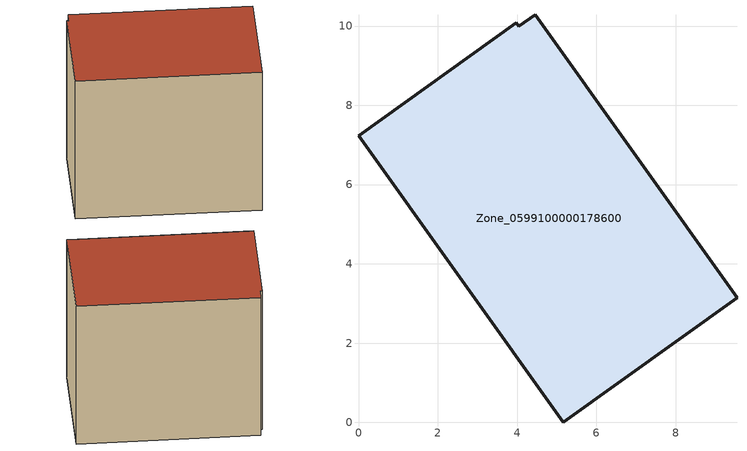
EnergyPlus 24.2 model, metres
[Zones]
Zone_0599100000178600
 floor ground (C_G): 4.46,10.29 9.55,3.14 5.16,0 0,7.23 3.99,10.08 4.04,9.99 z0
 wall outside (C_F): 5.16,0 9.55,3.14 4.46,10.29 4.04,9.99 3.99,10.08 0,7.23 5.16,0 z0:8.04
 roof outside (C_R): 9.55,3.14 4.46,10.29 4.04,9.99 3.99,10.08 0,7.23 5.16,0 z8.04
[BUILDING]
Pand.0599100000178600: North Axis=0; Terrain=City; Loads Convergence Tolerance Value=0.04; Temperature Convergence Tolerance Value=0.4; Solar Distribution=FullExterior; Maximum Number of Warmup Days=25; Minimum Number of Warmup Days=1
[Site:Location]
Rotterdam.The.Hague.AP_ZH_NLD Design_Conditions: Latitude=51.96; Longitude=4.45; Time Zone=1; Elevation=-4.5
[SITE:GROUNDTEMPERATURE:BUILDINGSURFACE]
18, 18, 18, 18, 18, 18, 18, 18, 18, 18, 18, 18
[MATERIAL] Thermal Absorptance=0.9; Solar Absorptance=0.7; Visible Absorptance=0.7
Name | Roughness | Thickness | Conductivity | Density | Specific Heat
G.TI.1975-1991 | MediumSmooth | 0.15 | 0.288461 | 540 | 1210
F.TI.1975-1991 | Rough | 0.3 | 0.230769 | 1920 | 840
R.TI.1975-1991 | MediumRough | 0.2 | 0.153846 | 1500 | 1000
[CONSTRUCTION]
C_G: G.TI.1975-1991
C_F: F.TI.1975-1991
C_R: R.TI.1975-1991
[ZONE]
Zone_0599100000178600: Type=1; Multiplier=1; Ceiling Height=Autocalculate; Volume=Autocalculate; Floor Area=autocalculate; Part of Total Floor Area=Yes
[ZONEINFILTRATION:DESIGNFLOWRATE]
Infil_Zone_0599100000178600: Zone or ZoneList or Space or SpaceList=Zone_0599100000178600; Schedule=AlwaysOn; Design Flow Rate Calculation Method=Flow/Area; Flow Rate per Floor Area=0.003; Constant Term Coefficient=1; Temperature Term Coefficient=0; Velocity Term Coefficient=0; Velocity Squared Term Coefficient=0
[HVACTEMPLATE:ZONE:IDEALLOADSAIRSYSTEM]
Zone_0599100000178600: Maximum Heating Supply Air Temperature=50; Minimum Cooling Supply Air Temperature=13; Maximum Heating Supply Air Humidity Ratio=0.0156; Minimum Cooling Supply Air Humidity Ratio=0.0077; Heating Limit=NoLimit; Cooling Limit=NoLimit; Dehumidification Control Type=ConstantSensibleHeatRatio; Cooling Sensible Heat Ratio=0.7; Dehumidification Setpoint=60; Humidification Control Type=None; Humidification Setpoint=30; Outdoor Air Method=None; Outdoor Air Flow Rate per Person=0.00944; Outdoor Air Flow Rate per Zone Floor Area=0; Outdoor Air Flow Rate per Zone=0; Demand Controlled Ventilation Type=None; Outdoor Air Economizer Type=NoEconomizer; Heat Recovery Type=None; Sensible Heat Recovery Effectiveness=0.7; Latent Heat Recovery Effectiveness=0.65
[ZONECONTROL:THERMOSTAT]
ThermostatControl_Zone_0599100000178600: Zone or ZoneList=Zone_0599100000178600; Control Type Schedule=DualSetpointControlType; Control 1=Thermostat_Zone_0599100000178600; Temperature Difference Between Cutout And Setpoint=0
[THERMOSTATSETPOINT:DUALSETPOINT]
Thermostat_Zone_0599100000178600: Heating Setpoint Temperature Schedule=HeatingSetpoint_Zone_0599100000178600; Cooling Setpoint Temperature Schedule=CoolingSetpoint_Zone_0599100000178600
[SCHEDULE:COMPACT]
HeatingSetpoint_Zone_0599100000178600: Through: 12/31, For: AllDays, Until: 24:00, 21
CoolingSetpoint_Zone_0599100000178600: Through: 12/31, For: AllDays, Until: 24:00, 24
DualSetpointControlType: Through: 12/31, For: AllDays, Until: 24:00, 4
AlwaysOn: Through: 12/31, For: AllDays, Until: 24:00, 1
